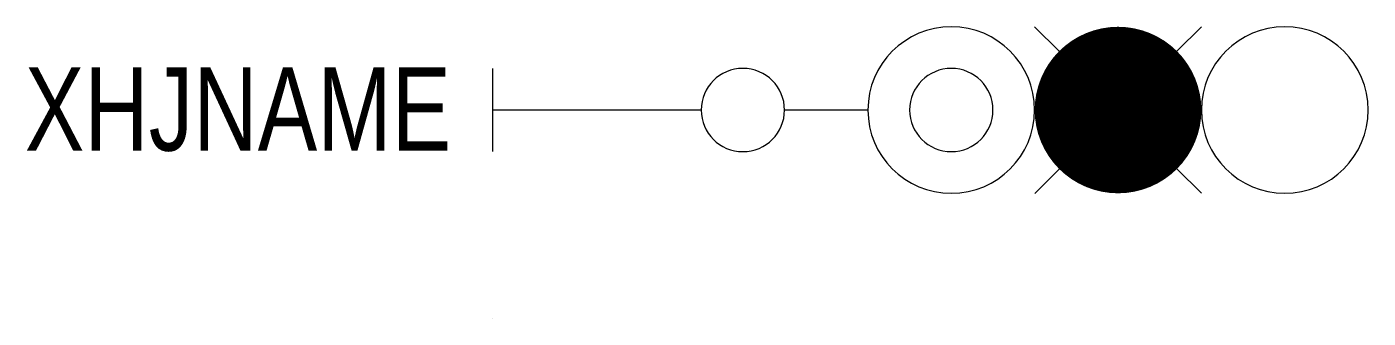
# Model space of a CAD drawing. Header units: millimetres. Extents: x -11.2 to 21, y 0 to 7.
import ezdxf
from ezdxf.enums import TextEntityAlignment as Align

# ---------------------------------------------------------------- set-up
doc = ezdxf.new("R2010")
doc.units = ezdxf.units.MM

msp = doc.modelspace()

# ---------------------------------------------------------------- linework, layer by layer
msp.add_line((0, 0.001), (0, -0.001))
at = {"color": 7}
for points in [[(9, 5, 1), (13, 5, 1)], [(5, 5, 1), (7, 5, 1)], [(10, 5, 1), (12, 5, 1)]]:
    msp.add_lwpolyline(points, format="xyb", close=True, dxfattribs=at)
at = {"color": 1, "const_width": 2}
msp.add_lwpolyline([(16, 5, 1), (14, 5, 1)], format="xyb", close=True, dxfattribs=at)
at = {"color": 1}
for points in [[(13, 7), (13.586, 6.414)], [(16.414, 6.414), (17, 7)], [(13.005, 2.995), (13.591, 3.581)], [(16.414, 3.586), (17, 3)]]:
    msp.add_lwpolyline(points, dxfattribs=at)
at = {"color": 3}
msp.add_lwpolyline([(17, 5, 1), (21, 5, 1)], format="xyb", close=True, dxfattribs=at)
at = {"color": 7}
for points in [[(0, 4), (0, 6)], [(5, 5), (0, 5)], [(9, 5), (7, 5)]]:
    msp.add_lwpolyline(points, dxfattribs=at)

# ---------------------------------------------------------------- texts
at = {"width": 0.8}
msp.add_attdef('XHJNAME', text='S4', height=2, dxfattribs=at).set_placement((-1, 4.024), align=Align.RIGHT)

doc.saveas('drawing.dxf')
